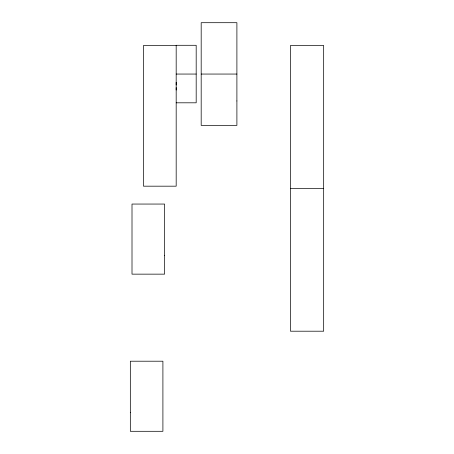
<?xml version="1.0" encoding="UTF-8"?>
<svg xmlns="http://www.w3.org/2000/svg" width="454" height="454" viewBox="0 0 454 454"><rect width="100%" height="100%" fill="white"/><g stroke="black" fill="none" stroke-linecap="round" stroke-linejoin="round"><path stroke-width="0.68" d="M176.18 90.051L176.18 87.599M176.18 85.023L176.18 82.316M290.475 188.342L290.475 45.479L323.668 45.479L323.668 309.622L323.668 331.204L290.475 331.204L290.475 188.342L323.668 188.342M176.18 45.479L143.487 45.479L143.487 186.18L176.18 186.18L176.18 45.292L196.185 45.292L196.185 102.808L176.18 102.808M176.18 74.053L196.185 74.053M201.184 74.053L236.897 74.053M130.332 412.624L130.332 431.3L162.907 431.3L162.907 361.208L130.332 361.208L130.332 412.624M164.581 255.477L164.581 274.148L132.006 274.148L132.006 204.056L164.581 204.056L164.581 255.477M236.897 100.97L236.897 125.4L201.184 125.4L201.184 22.7L236.897 22.7L236.897 100.97"/></g></svg>
